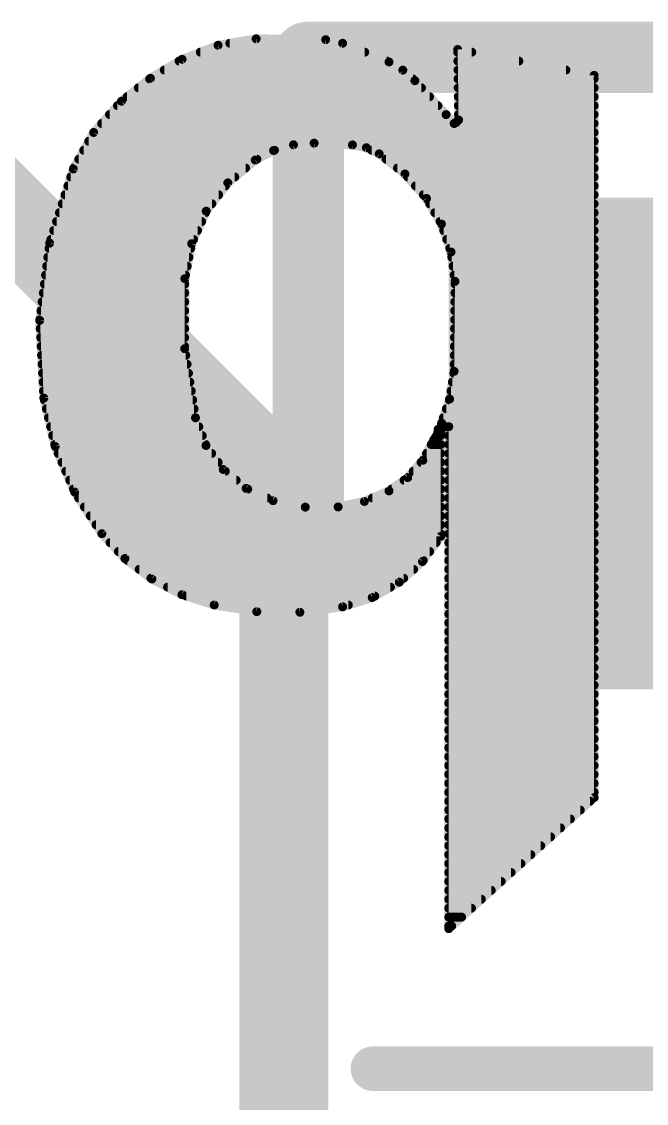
# Model space of a CAD drawing. Extents: x -8.9 to 15.4, y -3.8 to 15.4.
# Drawn here: x 10.683 to 12.463, y 7.14 to 10.222 of the extents above; entities that cross this region are included whole.
import ezdxf

# ---------------------------------------------------------------- set-up
doc = ezdxf.new("R2010")
doc.units = 0
for name, color, linetype in [('1', 12, 'CONTINUOUS'), ('21', 41, 'CONTINUOUS'), ('22', 40, 'CONTINUOUS')]:
    doc.layers.add(name, color=color, linetype=linetype)

# ---------------------------------------------------------------- blocks, each defined once
blk = doc.blocks.new('RECT')
blk.add_solid([(-0.5, -0.5), (0.5, -0.5), (-0.5, 0.5), (0.5, 0.5)])

msp = doc.modelspace()

# ---------------------------------------------------------------- linework, layer by layer
at = {"layer": '1', "const_width": 0.254}
for points in [[(11.43, 8.89), (10.3505, 9.9695)], [(11.43, 6.223), (11.43, 8.89)]]:
    msp.add_lwpolyline(points, dxfattribs=at)
at = {"layer": '1', "const_width": 0.127}
for points in [[(11.4935, 8.89, 1), (11.3665, 8.89)], [(11.3851, 8.8451, 1), (11.4749, 8.9349)]]:
    msp.add_lwpolyline(points, format="xyb", dxfattribs=at)
at = {"layer": '21'}
for points, const_width in [([(11.5, 8.62), (11.5, 10.12)], 0.2032), ([(11.5, 10.12), (13.9, 10.12)], 0.2032), ([(13.716, 7.239), (11.684, 7.239)], 0.127)]:
    msp.add_lwpolyline(points, dxfattribs=dict(at, const_width=const_width))
for points, const_width in [([(11.5508, 10.12, 1), (11.4492, 10.12)], 0.1016), ([(11.5, 10.1708, 1), (11.5, 10.0692)], 0.1016), ([(11.4492, 8.62, 1), (11.5508, 8.62)], 0.1016), ([(11.684, 7.2708, 1), (11.684, 7.2073)], 0.0635)]:
    msp.add_lwpolyline(points, format="xyb", dxfattribs=dict(at, const_width=const_width))
at = {"layer": '22', "const_width": 0.0254}
for points in [[(11.3513, 10.1727), (11.2428, 10.1543)], [(11.2763, 10.16), (11.5976, 10.16)], [(11.5494, 10.1702), (11.3513, 10.1727)], [(11.5976, 10.16), (11.5494, 10.1702)], [(11.7297, 10.1067), (11.5976, 10.16)], [(11.2428, 10.1543), (11.1404, 10.1143)], [(11.1923, 10.1346), (11.6606, 10.1346)], [(11.9253, 10.1422), (11.9278, 9.9416)], [(12.3139, 10.0686), (11.9253, 10.1422)], [(11.9254, 10.1346), (11.9654, 10.1346)], [(11.1404, 10.1143), (11.0502, 10.0602)], [(11.1319, 10.1092), (11.7235, 10.1092)], [(11.769, 10.0834), (11.7297, 10.1067)], [(11.9257, 10.1092), (12.0995, 10.1092)], [(11.0895, 10.0838), (11.7685, 10.0838)], [(11.8034, 10.0533), (11.769, 10.0834)], [(11.926, 10.0838), (12.2336, 10.0838)], [(12.3139, 8.0112), (12.3139, 10.0686)], [(11.0502, 10.0602), (10.9677, 9.9949)], [(11.0158, 10.033), (11.8221, 10.033)], [(11.0479, 10.0584), (11.7976, 10.0584)], [(11.8923, 9.9568), (11.8034, 10.0533)], [(11.9263, 10.0584), (12.3139, 10.0584)], [(11.9267, 10.033), (12.3139, 10.033)], [(10.9837, 10.0076), (11.8455, 10.0076)], [(11.927, 10.0076), (12.3139, 10.0076)], [(10.9677, 9.9949), (10.8886, 9.9059)], [(10.9564, 9.9822), (11.8689, 9.9822)], [(11.9273, 9.9822), (12.3139, 9.9822)], [(10.9338, 9.9568), (11.8923, 9.9568)], [(11.9151, 9.9314), (11.8923, 9.9568)], [(11.9278, 9.9416), (11.9202, 9.9339)], [(11.9276, 9.9568), (12.3139, 9.9568)], [(10.9112, 9.9314), (11.9151, 9.9314)], [(11.9202, 9.9339), (11.9151, 9.9314)], [(11.9151, 9.9314), (12.3139, 9.9314)], [(10.8886, 9.9059), (10.8306, 9.8019)], [(10.8745, 9.8806), (12.3139, 9.8806)], [(10.8887, 9.906), (12.3139, 9.906)], [(10.8603, 9.8552), (11.4035, 9.8552)], [(11.3487, 9.8273), (11.401, 9.8545)], [(11.401, 9.8545), (11.4577, 9.8708)], [(11.4577, 9.8708), (11.5164, 9.8755)], [(11.5164, 9.8755), (11.6256, 9.8704)], [(11.6256, 9.8704), (11.6653, 9.8625)], [(11.6653, 9.8625), (11.7018, 9.845)], [(11.6805, 9.8552), (12.3139, 9.8552)], [(10.8462, 9.8298), (11.3535, 9.8298)], [(11.2706, 9.7624), (11.3487, 9.8273)], [(11.7018, 9.845), (11.775, 9.7878)], [(11.7213, 9.8298), (12.3139, 9.8298)], [(10.8306, 9.8019), (10.7632, 9.5906)], [(10.832, 9.8044), (11.3211, 9.8044)], [(11.7538, 9.8044), (12.3139, 9.8044)], [(11.775, 9.7878), (11.8364, 9.718)], [(10.8233, 9.779), (11.2905, 9.779)], [(11.2092, 9.6816), (11.2706, 9.7624)], [(11.7828, 9.779), (12.3139, 9.779)], [(10.8071, 9.7282), (11.2446, 9.7282)], [(10.8152, 9.7536), (11.2639, 9.7536)], [(11.8051, 9.7536), (12.3139, 9.7536)], [(11.8274, 9.7282), (12.3139, 9.7282)], [(10.799, 9.7028), (11.2253, 9.7028)], [(11.8364, 9.718), (11.879, 9.6452)], [(11.8453, 9.7028), (12.3139, 9.7028)], [(10.7909, 9.6774), (11.2073, 9.6774)], [(11.1676, 9.589), (11.2092, 9.6816)], [(11.8601, 9.6774), (12.3139, 9.6774)], [(10.7828, 9.652), (11.1959, 9.652)], [(11.875, 9.652), (12.3139, 9.652)], [(11.879, 9.6452), (11.9064, 9.5654)], [(10.7666, 9.6012), (11.1731, 9.6012)], [(10.7747, 9.6266), (11.1845, 9.6266)], [(11.8854, 9.6266), (12.3139, 9.6266)], [(11.8941, 9.6012), (12.3139, 9.6012)], [(10.7632, 9.5906), (10.7349, 9.3706)], [(10.7613, 9.5758), (11.1651, 9.5758)], [(11.1481, 9.4894), (11.1676, 9.589)], [(11.9028, 9.5758), (12.3139, 9.5758)], [(10.758, 9.5504), (11.1601, 9.5504)], [(11.9064, 9.5654), (11.9177, 9.4818)], [(11.9085, 9.5504), (12.3139, 9.5504)], [(10.7548, 9.525), (11.1551, 9.525)], [(11.9119, 9.525), (12.3139, 9.525)], [(10.7515, 9.4996), (11.1501, 9.4996)], [(11.1478, 9.2901), (11.1481, 9.4894)], [(11.9177, 9.4818), (11.9151, 9.2253)], [(11.9153, 9.4996), (12.3139, 9.4996)], [(10.745, 9.4488), (11.148, 9.4488)], [(10.7482, 9.4742), (11.1481, 9.4742)], [(11.9174, 9.4488), (12.3139, 9.4488)], [(11.9176, 9.4742), (12.3139, 9.4742)], [(10.7417, 9.4234), (11.148, 9.4234)], [(11.9171, 9.4234), (12.3139, 9.4234)], [(10.7384, 9.398), (11.1479, 9.398)], [(11.9169, 9.398), (12.3139, 9.398)], [(10.7349, 9.3706), (10.7467, 9.1491)], [(10.7352, 9.3726), (11.1479, 9.3726)], [(11.9166, 9.3726), (12.3139, 9.3726)], [(10.7362, 9.3472), (11.1479, 9.3472)], [(11.9163, 9.3472), (12.3139, 9.3472)], [(10.7375, 9.3218), (11.1478, 9.3218)], [(10.7389, 9.2964), (11.1478, 9.2964)], [(11.9158, 9.2964), (12.3139, 9.2964)], [(11.9161, 9.3218), (12.3139, 9.3218)], [(10.7402, 9.271), (11.1508, 9.271)], [(11.1785, 9.0932), (11.1478, 9.2901)], [(11.9156, 9.271), (12.3139, 9.271)], [(10.7416, 9.2456), (11.1547, 9.2456)], [(11.9153, 9.2456), (12.3139, 9.2456)], [(10.7429, 9.2202), (11.1587, 9.2202)], [(11.9151, 9.2253), (11.9024, 9.1465)], [(11.9143, 9.2202), (12.3139, 9.2202)], [(10.7443, 9.1948), (11.1626, 9.1948)], [(11.9102, 9.1948), (12.3139, 9.1948)], [(10.7456, 9.1694), (11.1666, 9.1694)], [(10.7467, 9.1491), (10.779, 9.0114)], [(10.7479, 9.144), (11.1706, 9.144)], [(11.9024, 9.1465), (11.8796, 9.078)], [(11.9016, 9.144), (12.3139, 9.144)], [(11.9061, 9.1694), (12.3139, 9.1694)], [(10.7539, 9.1186), (11.1745, 9.1186)], [(11.8931, 9.1186), (12.3139, 9.1186)], [(10.7598, 9.0932), (11.1785, 9.0932)], [(11.2085, 9.0143), (11.1785, 9.0932)], [(11.8796, 9.078), (11.8791, 9.0743)], [(11.8847, 9.0932), (12.3139, 9.0932)], [(10.7658, 9.0678), (11.1881, 9.0678)], [(11.8694, 9.0551), (11.8674, 9.0454)], [(11.877, 9.0526), (11.8694, 9.0602)], [(11.8694, 9.0602), (11.8694, 9.0551)], [(11.877, 8.7554), (11.877, 9.0526)], [(11.8791, 9.0743), (11.8805, 9.0708)], [(11.8805, 9.0708), (11.8835, 9.0684)], [(11.8835, 9.0684), (11.8872, 9.0678)], [(11.8872, 9.0678), (11.8999, 9.0678)], [(11.8872, 9.0678), (12.3139, 9.0678)], [(11.8999, 9.0678), (11.8999, 7.6378)], [(10.7717, 9.0424), (11.1978, 9.0424)], [(10.7777, 9.017), (11.2074, 9.017)], [(11.8567, 9.0297), (11.826, 8.972)], [(11.85, 9.017), (11.877, 9.017)], [(11.8618, 9.0373), (11.8567, 9.0297)], [(11.8674, 9.0454), (11.8618, 9.0373)], [(11.8653, 9.0424), (11.877, 9.0424)], [(11.8999, 9.0424), (12.3139, 9.0424)], [(11.8999, 9.017), (12.3139, 9.017)], [(10.779, 9.0114), (10.8346, 8.8814)], [(10.7875, 8.9916), (11.2248, 8.9916)], [(11.2576, 8.9458), (11.2085, 9.0143)], [(11.8365, 8.9916), (11.877, 8.9916)], [(11.8999, 8.9916), (12.3139, 8.9916)], [(10.7984, 8.9662), (11.243, 8.9662)], [(11.826, 8.972), (11.7829, 8.9228)], [(11.821, 8.9662), (11.877, 8.9662)], [(11.8999, 8.9662), (12.3139, 8.9662)], [(10.8092, 8.9408), (11.2637, 8.9408)], [(11.3228, 8.8921), (11.2576, 8.9458)], [(11.7987, 8.9408), (11.877, 8.9408)], [(11.8999, 8.9408), (12.3139, 8.9408)], [(10.8201, 8.9154), (11.2945, 8.9154)], [(11.7829, 8.9228), (11.7297, 8.8849)], [(11.7725, 8.9154), (11.877, 8.9154)], [(11.8999, 8.9154), (12.3139, 8.9154)], [(10.8309, 8.89), (11.3274, 8.89)], [(10.8346, 8.8814), (10.9118, 8.763)], [(10.8456, 8.8646), (11.3829, 8.8646)], [(11.3995, 8.857), (11.3228, 8.8921)], [(11.7297, 8.8849), (11.6596, 8.8549)], [(11.6823, 8.8646), (11.877, 8.8646)], [(11.7369, 8.89), (11.877, 8.89)], [(11.8999, 8.89), (12.3139, 8.89)], [(11.8999, 8.8646), (12.3139, 8.8646)], [(10.8621, 8.8392), (11.4883, 8.8392)], [(11.4913, 8.8386), (11.3995, 8.857)], [(11.5849, 8.8392), (11.4913, 8.8386)], [(11.6596, 8.8549), (11.5849, 8.8392)], [(11.5849, 8.8392), (11.877, 8.8392)], [(11.8999, 8.8392), (12.3139, 8.8392)], [(10.8787, 8.8138), (11.877, 8.8138)], [(11.8999, 8.8138), (12.3139, 8.8138)], [(10.8952, 8.7884), (11.877, 8.7884)], [(11.8999, 8.7884), (12.3139, 8.7884)], [(10.9118, 8.763), (10.9776, 8.6923)], [(10.9118, 8.763), (11.877, 8.763)], [(11.825, 8.6838), (11.877, 8.7554)], [(11.8999, 8.763), (12.3139, 8.763)], [(10.9354, 8.7376), (11.8641, 8.7376)], [(10.9591, 8.7122), (11.8456, 8.7122)], [(11.8999, 8.7376), (12.3139, 8.7376)], [(11.8999, 8.7122), (12.3139, 8.7122)], [(10.9776, 8.6923), (11.0544, 8.6339)], [(10.9849, 8.6868), (11.8272, 8.6868)], [(11.759, 8.6248), (11.825, 8.6838)], [(11.8999, 8.6868), (12.3139, 8.6868)], [(11.0182, 8.6614), (11.7999, 8.6614)], [(11.8999, 8.6614), (12.3139, 8.6614)], [(11.0516, 8.636), (11.7715, 8.636)], [(11.0544, 8.6339), (11.14, 8.5893)], [(11.6821, 8.5811), (11.759, 8.6248)], [(11.8999, 8.636), (12.3139, 8.636)], [(11.099, 8.6106), (11.7339, 8.6106)], [(11.14, 8.5893), (11.2319, 8.5598)], [(11.1526, 8.5852), (11.6892, 8.5852)], [(11.8999, 8.6106), (12.3139, 8.6106)], [(11.8999, 8.5852), (12.3139, 8.5852)], [(11.2319, 8.5598), (11.3532, 8.5409)], [(11.2319, 8.5598), (11.6139, 8.5598)], [(11.4759, 8.5392), (11.5976, 8.5547)], [(11.5976, 8.5547), (11.6821, 8.5811)], [(11.8999, 8.5598), (12.3139, 8.5598)], [(11.3532, 8.5409), (11.4759, 8.5392)], [(11.8999, 8.5344), (12.3139, 8.5344)], [(11.8999, 8.509), (12.3139, 8.509)], [(11.8999, 8.4836), (12.3139, 8.4836)], [(11.8999, 8.4582), (12.3139, 8.4582)], [(11.8999, 8.4328), (12.3139, 8.4328)], [(11.8999, 8.4074), (12.3139, 8.4074)], [(11.8999, 8.382), (12.3139, 8.382)], [(11.8999, 8.3566), (12.3139, 8.3566)], [(11.8999, 8.3312), (12.3139, 8.3312)], [(11.8999, 8.3058), (12.3139, 8.3058)], [(11.8999, 8.2804), (12.3139, 8.2804)], [(11.8999, 8.255), (12.3139, 8.255)], [(11.8999, 8.2296), (12.3139, 8.2296)], [(11.8999, 8.2042), (12.3139, 8.2042)], [(11.8999, 8.1788), (12.3139, 8.1788)], [(11.8999, 8.1534), (12.3139, 8.1534)], [(11.8999, 8.128), (12.3139, 8.128)], [(11.8999, 8.1026), (12.3139, 8.1026)], [(11.8999, 8.0772), (12.3139, 8.0772)], [(11.8999, 8.0518), (12.3139, 8.0518)], [(11.8999, 8.0264), (12.3139, 8.0264)], [(11.8999, 7.6378), (12.3139, 8.0112)], [(11.8999, 8.001), (12.3026, 8.001)], [(11.8999, 7.9756), (12.2744, 7.9756)], [(11.8999, 7.9502), (12.2463, 7.9502)], [(11.8999, 7.9248), (12.2181, 7.9248)], [(11.8999, 7.8994), (12.1899, 7.8994)], [(11.8999, 7.874), (12.1618, 7.874)], [(11.8999, 7.8486), (12.1336, 7.8486)], [(11.8999, 7.8232), (12.1055, 7.8232)], [(11.8999, 7.7978), (12.0773, 7.7978)], [(11.8999, 7.7724), (12.0491, 7.7724)], [(11.8999, 7.747), (12.021, 7.747)], [(11.8999, 7.7216), (11.9928, 7.7216)], [(11.8999, 7.6962), (11.9646, 7.6962)], [(11.8999, 7.6708), (11.9365, 7.6708)], [(11.8999, 7.6454), (11.9083, 7.6454)]]:
    msp.add_lwpolyline(points, dxfattribs=at)
at = {"layer": '22', "const_width": 0.0127}
for points in [[(11.2763, 10.1663, 1), (11.2763, 10.1537)], [(11.3514, 10.179, 1), (11.3512, 10.1664)], [(11.3524, 10.1664, 1), (11.3502, 10.179)], [(11.5507, 10.1764, 1), (11.5481, 10.164)], [(11.5493, 10.1639, 1), (11.5495, 10.1765)], [(11.6, 10.1659, 1), (11.5952, 10.1541)], [(11.5963, 10.1538, 1), (11.5989, 10.1662)], [(11.5976, 10.1537, 1), (11.5976, 10.1663)], [(11.1923, 10.141, 1), (11.1923, 10.1283)], [(11.2418, 10.1606, 1), (11.2439, 10.1481)], [(11.2452, 10.1484, 1), (11.2405, 10.1603)], [(11.6606, 10.1283, 1), (11.6606, 10.141)], [(11.9316, 10.1423, 1), (11.919, 10.1421)], [(11.9265, 10.1484, 1), (11.9241, 10.136)], [(11.9254, 10.141, 1), (11.9254, 10.1283)], [(11.9654, 10.1283, 1), (11.9654, 10.141)], [(11.1319, 10.1156, 1), (11.1319, 10.1029)], [(11.1381, 10.1202, 1), (11.1427, 10.1084)], [(11.1437, 10.1089, 1), (11.1371, 10.1197)], [(11.7329, 10.1122, 1), (11.7265, 10.1012)], [(11.7235, 10.1029, 1), (11.7235, 10.1156)], [(11.7273, 10.1008, 1), (11.7321, 10.1126)], [(11.9257, 10.1156, 1), (11.9257, 10.1029)], [(12.0995, 10.1029, 1), (12.0995, 10.1156)], [(11.0895, 10.0901, 1), (11.0895, 10.0775)], [(11.7732, 10.0882, 1), (11.7649, 10.0787)], [(11.7658, 10.078, 1), (11.7723, 10.0889)], [(11.7685, 10.0775, 1), (11.7685, 10.0901)], [(11.926, 10.0901, 1), (11.926, 10.0775)], [(12.2336, 10.0775, 1), (12.2336, 10.0901)], [(12.3202, 10.0686, 1), (12.3076, 10.0686)], [(12.3127, 10.0624, 1), (12.3151, 10.0748)], [(11.0158, 10.0394, 1), (11.0158, 10.0267)], [(11.0479, 10.0648, 1), (11.0479, 10.0521)], [(11.0469, 10.0657, 1), (11.0534, 10.0548)], [(11.0541, 10.0552, 1), (11.0462, 10.0652)], [(11.8081, 10.0576, 1), (11.7987, 10.049)], [(11.7976, 10.0521, 1), (11.7976, 10.0648)], [(11.7992, 10.0485, 1), (11.8076, 10.0581)], [(11.8221, 10.0267, 1), (11.8221, 10.0394)], [(11.9263, 10.0648, 1), (11.9263, 10.0521)], [(11.9267, 10.0394, 1), (11.9267, 10.0267)], [(12.3139, 10.0521, 1), (12.3139, 10.0648)], [(12.3139, 10.0267, 1), (12.3139, 10.0394)], [(10.9837, 10.0139, 1), (10.9837, 10.0013)], [(11.8455, 10.0013, 1), (11.8455, 10.0139)], [(11.927, 10.0139, 1), (11.927, 10.0013)], [(12.3139, 10.0013, 1), (12.3139, 10.0139)], [(10.9564, 9.9886, 1), (10.9564, 9.9759)], [(10.9638, 9.9999, 1), (10.9716, 9.9899)], [(10.9724, 9.9907, 1), (10.963, 9.9991)], [(11.8689, 9.9759, 1), (11.8689, 9.9886)], [(11.9273, 9.9886, 1), (11.9273, 9.9759)], [(12.3139, 9.9759, 1), (12.3139, 9.9886)], [(10.9338, 9.9632, 1), (10.9338, 9.9505)], [(11.897, 9.961, 1), (11.8876, 9.9526)], [(11.8876, 9.9525, 1), (11.897, 9.9611)], [(11.8923, 9.9505, 1), (11.8923, 9.9632)], [(11.9276, 9.9632, 1), (11.9276, 9.9505)], [(11.9323, 9.9371, 1), (11.9233, 9.9461)], [(12.3139, 9.9505, 1), (12.3139, 9.9632)], [(10.9112, 9.9377, 1), (10.9112, 9.9251)], [(11.9123, 9.9371, 1), (11.9179, 9.9257)], [(11.9151, 9.9377, 1), (11.9151, 9.9251)], [(11.9104, 9.9272, 1), (11.9198, 9.9356)], [(11.9157, 9.9384, 1), (11.9247, 9.9294)], [(11.9151, 9.9251, 1), (11.9151, 9.9377)], [(11.923, 9.9282, 1), (11.9174, 9.9396)], [(11.9215, 9.9415, 1), (11.9341, 9.9417)], [(12.3139, 9.9251, 1), (12.3139, 9.9377)], [(10.8745, 9.887, 1), (10.8745, 9.8743)], [(10.8838, 9.9101, 1), (10.8933, 9.9017)], [(10.8887, 9.9123, 1), (10.8887, 9.8997)], [(10.8941, 9.9028, 1), (10.883, 9.909)], [(12.3139, 9.8997, 1), (12.3139, 9.9123)], [(12.3139, 9.8743, 1), (12.3139, 9.887)], [(10.8603, 9.8615, 1), (10.8603, 9.8489)], [(11.3992, 9.8606, 1), (11.4028, 9.8484)], [(11.4039, 9.8488, 1), (11.3981, 9.8601)], [(11.4035, 9.8489, 1), (11.4035, 9.8615)], [(11.4571, 9.8771, 1), (11.4582, 9.8644)], [(11.4594, 9.8647, 1), (11.4559, 9.8769)], [(11.5167, 9.8818, 1), (11.5161, 9.8692)], [(11.5169, 9.8692, 1), (11.5159, 9.8818)], [(11.6268, 9.8766, 1), (11.6244, 9.8642)], [(11.6253, 9.8641, 1), (11.6259, 9.8767)], [(11.668, 9.8682, 1), (11.6625, 9.8567)], [(11.664, 9.8562, 1), (11.6665, 9.8687)], [(11.6805, 9.8615, 1), (11.6805, 9.8489)], [(12.3139, 9.8489, 1), (12.3139, 9.8615)], [(10.8462, 9.8361, 1), (10.8462, 9.8235)], [(11.3458, 9.8329, 1), (11.3516, 9.8217)], [(11.3528, 9.8224, 1), (11.3446, 9.8322)], [(11.3535, 9.8235, 1), (11.3535, 9.8361)], [(11.7057, 9.85, 1), (11.6979, 9.84)], [(11.6991, 9.8393, 1), (11.7045, 9.8507)], [(11.7213, 9.8361, 1), (11.7213, 9.8235)], [(12.3139, 9.8235, 1), (12.3139, 9.8361)], [(10.8251, 9.805, 1), (10.8361, 9.7988)], [(10.8366, 9.8, 1), (10.8246, 9.8038)], [(10.832, 9.8108, 1), (10.832, 9.7981)], [(11.3211, 9.7981, 1), (11.3211, 9.8108)], [(11.7538, 9.8108, 1), (11.7538, 9.7981)], [(11.7798, 9.792, 1), (11.7703, 9.7836)], [(11.7711, 9.7828, 1), (11.779, 9.7928)], [(12.3139, 9.7981, 1), (12.3139, 9.8108)], [(10.8233, 9.7853, 1), (10.8233, 9.7727)], [(11.2666, 9.7673, 1), (11.2747, 9.7576)], [(11.2757, 9.7586, 1), (11.2656, 9.7663)], [(11.2905, 9.7727, 1), (11.2905, 9.7853)], [(11.7828, 9.7853, 1), (11.7828, 9.7727)], [(12.3139, 9.7727, 1), (12.3139, 9.7853)], [(10.8071, 9.7346, 1), (10.8071, 9.7219)], [(10.8152, 9.7599, 1), (10.8152, 9.7473)], [(11.2446, 9.7219, 1), (11.2446, 9.7346)], [(11.2639, 9.7473, 1), (11.2639, 9.7599)], [(11.8051, 9.7599, 1), (11.8051, 9.7473)], [(11.8274, 9.7346, 1), (11.8274, 9.7219)], [(12.3139, 9.7473, 1), (12.3139, 9.7599)], [(12.3139, 9.7219, 1), (12.3139, 9.7346)], [(10.799, 9.7091, 1), (10.799, 9.6965)], [(11.2253, 9.6965, 1), (11.2253, 9.7091)], [(11.8419, 9.7212, 1), (11.8309, 9.7148)], [(11.8316, 9.7138, 1), (11.8412, 9.7222)], [(11.8453, 9.7091, 1), (11.8453, 9.6965)], [(12.3139, 9.6965, 1), (12.3139, 9.7091)], [(10.7909, 9.6837, 1), (10.7909, 9.6711)], [(11.2041, 9.6855, 1), (11.2143, 9.6778)], [(11.215, 9.679, 1), (11.2034, 9.6842)], [(11.2073, 9.6711, 1), (11.2073, 9.6837)], [(11.8601, 9.6837, 1), (11.8601, 9.6711)], [(12.3139, 9.6711, 1), (12.3139, 9.6837)], [(10.7828, 9.6584, 1), (10.7828, 9.6457)], [(11.1959, 9.6457, 1), (11.1959, 9.6584)], [(11.875, 9.6584, 1), (11.875, 9.6457)], [(11.885, 9.6472, 1), (11.873, 9.6431)], [(11.8735, 9.642, 1), (11.8845, 9.6484)], [(12.3139, 9.6457, 1), (12.3139, 9.6584)], [(10.7666, 9.6075, 1), (10.7666, 9.5949)], [(10.7747, 9.6329, 1), (10.7747, 9.6203)], [(11.1731, 9.5949, 1), (11.1731, 9.6075)], [(11.1845, 9.6203, 1), (11.1845, 9.6329)], [(11.8854, 9.6329, 1), (11.8854, 9.6203)], [(11.8941, 9.6075, 1), (11.8941, 9.5949)], [(12.3139, 9.6203, 1), (12.3139, 9.6329)], [(12.3139, 9.5949, 1), (12.3139, 9.6075)], [(10.7613, 9.5822, 1), (10.7613, 9.5695)], [(10.7571, 9.5925, 1), (10.7692, 9.5887)], [(10.7695, 9.5898, 1), (10.7569, 9.5914)], [(11.1619, 9.5916, 1), (11.1734, 9.5864)], [(11.1739, 9.5878, 1), (11.1614, 9.5902)], [(11.1651, 9.5695, 1), (11.1651, 9.5822)], [(11.9028, 9.5822, 1), (11.9028, 9.5695)], [(12.3139, 9.5695, 1), (12.3139, 9.5822)], [(10.758, 9.5567, 1), (10.758, 9.5441)], [(11.1601, 9.5441, 1), (11.1601, 9.5567)], [(11.9127, 9.5663, 1), (11.9001, 9.5646)], [(11.9004, 9.5633, 1), (11.9124, 9.5675)], [(11.9085, 9.5567, 1), (11.9085, 9.5441)], [(12.3139, 9.5441, 1), (12.3139, 9.5567)], [(10.7548, 9.5313, 1), (10.7548, 9.5187)], [(11.1551, 9.5187, 1), (11.1551, 9.5313)], [(11.9119, 9.5313, 1), (11.9119, 9.5187)], [(12.3139, 9.5187, 1), (12.3139, 9.5313)], [(10.7515, 9.506, 1), (10.7515, 9.4933)], [(11.1419, 9.4906, 1), (11.1543, 9.4882)], [(11.1544, 9.4894, 1), (11.1418, 9.4894)], [(11.1501, 9.4933, 1), (11.1501, 9.506)], [(11.9153, 9.506, 1), (11.9153, 9.4933)], [(11.924, 9.4817, 1), (11.9114, 9.4819)], [(12.3139, 9.4933, 1), (12.3139, 9.506)], [(10.745, 9.4551, 1), (10.745, 9.4425)], [(10.7482, 9.4805, 1), (10.7482, 9.4679)], [(11.148, 9.4425, 1), (11.148, 9.4551)], [(11.1481, 9.4679, 1), (11.1481, 9.4805)], [(11.9174, 9.4551, 1), (11.9174, 9.4425)], [(11.9176, 9.4805, 1), (11.9176, 9.4679)], [(11.9114, 9.481, 1), (11.924, 9.4826)], [(12.3139, 9.4679, 1), (12.3139, 9.4805)], [(12.3139, 9.4425, 1), (12.3139, 9.4551)], [(10.7417, 9.4298, 1), (10.7417, 9.4171)], [(11.148, 9.4171, 1), (11.148, 9.4298)], [(11.9171, 9.4298, 1), (11.9171, 9.4171)], [(12.3139, 9.4171, 1), (12.3139, 9.4298)], [(10.7384, 9.4043, 1), (10.7384, 9.3917)], [(11.1479, 9.3917, 1), (11.1479, 9.4043)], [(11.9169, 9.4043, 1), (11.9169, 9.3917)], [(12.3139, 9.3917, 1), (12.3139, 9.4043)], [(10.7413, 9.3709, 1), (10.7286, 9.3703)], [(10.7286, 9.3714, 1), (10.7412, 9.3698)], [(10.7352, 9.3789, 1), (10.7352, 9.3663)], [(11.1479, 9.3663, 1), (11.1479, 9.3789)], [(11.9166, 9.3789, 1), (11.9166, 9.3663)], [(12.3139, 9.3663, 1), (12.3139, 9.3789)], [(10.7362, 9.3536, 1), (10.7362, 9.3409)], [(11.1479, 9.3409, 1), (11.1479, 9.3536)], [(11.9163, 9.3536, 1), (11.9163, 9.3409)], [(12.3139, 9.3409, 1), (12.3139, 9.3536)], [(10.7375, 9.3281, 1), (10.7375, 9.3155)], [(10.7389, 9.3027, 1), (10.7389, 9.2901)], [(11.1478, 9.3155, 1), (11.1478, 9.3281)], [(11.1478, 9.2901, 1), (11.1478, 9.3027)], [(11.9158, 9.3027, 1), (11.9158, 9.2901)], [(11.9161, 9.3281, 1), (11.9161, 9.3155)], [(12.3139, 9.3155, 1), (12.3139, 9.3281)], [(12.3139, 9.2901, 1), (12.3139, 9.3027)], [(10.7402, 9.2774, 1), (10.7402, 9.2647)], [(11.154, 9.2911, 1), (11.1415, 9.2891)], [(11.1414, 9.2901, 1), (11.1541, 9.2901)], [(11.1508, 9.2647, 1), (11.1508, 9.2774)], [(11.9156, 9.2774, 1), (11.9156, 9.2647)], [(12.3139, 9.2647, 1), (12.3139, 9.2774)], [(10.7416, 9.2519, 1), (10.7416, 9.2393)], [(11.1547, 9.2393, 1), (11.1547, 9.2519)], [(11.9153, 9.2519, 1), (11.9153, 9.2393)], [(12.3139, 9.2393, 1), (12.3139, 9.2519)], [(10.7429, 9.2265, 1), (10.7429, 9.2139)], [(11.1587, 9.2139, 1), (11.1587, 9.2265)], [(11.9143, 9.2265, 1), (11.9143, 9.2139)], [(11.9214, 9.2243, 1), (11.9088, 9.2263)], [(11.9088, 9.2254, 1), (11.9214, 9.2252)], [(12.3139, 9.2139, 1), (12.3139, 9.2265)], [(10.7443, 9.2012, 1), (10.7443, 9.1885)], [(11.1626, 9.1885, 1), (11.1626, 9.2012)], [(11.9102, 9.2012, 1), (11.9102, 9.1885)], [(12.3139, 9.1885, 1), (12.3139, 9.2012)], [(10.7456, 9.1758, 1), (10.7456, 9.1631)], [(10.7529, 9.1506, 1), (10.7405, 9.1476)], [(10.7404, 9.1488, 1), (10.753, 9.1494)], [(10.7479, 9.1503, 1), (10.7479, 9.1377)], [(11.1666, 9.1631, 1), (11.1666, 9.1758)], [(11.1706, 9.1377, 1), (11.1706, 9.1503)], [(11.9016, 9.1503, 1), (11.9016, 9.1377)], [(11.8961, 9.1475, 1), (11.9087, 9.1455)], [(11.9084, 9.1445, 1), (11.8964, 9.1485)], [(11.9061, 9.1758, 1), (11.9061, 9.1631)], [(12.3139, 9.1631, 1), (12.3139, 9.1758)], [(12.3139, 9.1377, 1), (12.3139, 9.1503)], [(10.7539, 9.125, 1), (10.7539, 9.1123)], [(11.1745, 9.1123, 1), (11.1745, 9.125)], [(11.8931, 9.125, 1), (11.8931, 9.1123)], [(12.3139, 9.1123, 1), (12.3139, 9.125)], [(10.7598, 9.0996, 1), (10.7598, 9.0869)], [(11.1844, 9.0955, 1), (11.1726, 9.0909)], [(11.1722, 9.0922, 1), (11.1848, 9.0942)], [(11.1785, 9.0869, 1), (11.1785, 9.0996)], [(11.8859, 9.0772, 1), (11.8733, 9.0788)], [(11.8847, 9.0996, 1), (11.8847, 9.0869)], [(12.3139, 9.0869, 1), (12.3139, 9.0996)], [(10.7658, 9.0741, 1), (10.7658, 9.0615)], [(11.1881, 9.0615, 1), (11.1881, 9.0741)], [(11.8739, 9.0647, 1), (11.8649, 9.0557)], [(11.8758, 9.0602, 1), (11.8631, 9.0602)], [(11.8631, 9.0551, 1), (11.8758, 9.0551)], [(11.8756, 9.0538, 1), (11.8632, 9.0564)], [(11.8834, 9.0526, 1), (11.8707, 9.0526)], [(11.8725, 9.0481, 1), (11.8815, 9.0571)], [(11.885, 9.0766, 1), (11.8732, 9.0719)], [(11.8728, 9.0751, 1), (11.8854, 9.0734)], [(11.8736, 9.08, 1), (11.8856, 9.076)], [(11.8845, 9.0757, 1), (11.8766, 9.0658)], [(11.8746, 9.0684, 1), (11.8864, 9.0731)], [(11.8845, 9.0747, 1), (11.8825, 9.0621)], [(11.8795, 9.0634, 1), (11.8874, 9.0734)], [(11.8872, 9.0741, 1), (11.8872, 9.0615)], [(11.8872, 9.0741, 1), (11.8872, 9.0615)], [(11.8862, 9.0615, 1), (11.8882, 9.0741)], [(11.9063, 9.0678, 1), (11.8936, 9.0678)], [(11.8999, 9.0615, 1), (11.8999, 9.0741)], [(12.3139, 9.0615, 1), (12.3139, 9.0741)], [(10.7717, 9.0488, 1), (10.7717, 9.0361)], [(10.7777, 9.0234, 1), (10.7777, 9.0107)], [(11.1978, 9.0361, 1), (11.1978, 9.0488)], [(11.2074, 9.0107, 1), (11.2074, 9.0234)], [(11.85, 9.0234, 1), (11.85, 9.0107)], [(11.8514, 9.0332, 1), (11.862, 9.0262)], [(11.8623, 9.0267, 1), (11.8511, 9.0327)], [(11.8566, 9.0409, 1), (11.867, 9.0337)], [(11.8671, 9.0338, 1), (11.8565, 9.0408)], [(11.8653, 9.0488, 1), (11.8653, 9.0361)], [(11.8612, 9.0467, 1), (11.8736, 9.0442)], [(11.8726, 9.0418, 1), (11.8622, 9.049)], [(11.877, 9.0361, 1), (11.877, 9.0488)], [(11.877, 9.0107, 1), (11.877, 9.0234)], [(11.8999, 9.0488, 1), (11.8999, 9.0361)], [(11.8999, 9.0234, 1), (11.8999, 9.0107)], [(12.3139, 9.0361, 1), (12.3139, 9.0488)], [(12.3139, 9.0107, 1), (12.3139, 9.0234)], [(10.7848, 9.0139, 1), (10.7732, 9.009)], [(10.7728, 9.01, 1), (10.7852, 9.0129)], [(10.7875, 8.9979, 1), (10.7875, 8.9853)], [(11.2136, 9.018, 1), (11.2033, 9.0106)], [(11.2025, 9.0121, 1), (11.2144, 9.0166)], [(11.2248, 8.9853, 1), (11.2248, 8.9979)], [(11.8365, 8.9979, 1), (11.8365, 8.9853)], [(11.877, 8.9853, 1), (11.877, 8.9979)], [(11.8999, 8.9979, 1), (11.8999, 8.9853)], [(12.3139, 8.9853, 1), (12.3139, 8.9979)], [(10.7984, 8.9726, 1), (10.7984, 8.9599)], [(11.243, 8.9599, 1), (11.243, 8.9726)], [(11.821, 8.9726, 1), (11.821, 8.9599)], [(11.8204, 8.975, 1), (11.8316, 8.969)], [(11.8308, 8.9678, 1), (11.8213, 8.9762)], [(11.877, 8.9599, 1), (11.877, 8.9726)], [(11.8999, 8.9726, 1), (11.8999, 8.9599)], [(12.3139, 8.9599, 1), (12.3139, 8.9726)], [(10.8092, 8.9472, 1), (10.8092, 8.9345)], [(11.2617, 8.9507, 1), (11.2536, 8.9409)], [(11.2525, 8.9421, 1), (11.2628, 8.9495)], [(11.2637, 8.9345, 1), (11.2637, 8.9472)], [(11.7987, 8.9472, 1), (11.7987, 8.9345)], [(11.877, 8.9345, 1), (11.877, 8.9472)], [(11.8999, 8.9472, 1), (11.8999, 8.9345)], [(12.3139, 8.9345, 1), (12.3139, 8.9472)], [(10.8201, 8.9217, 1), (10.8201, 8.9091)], [(11.2945, 8.9091, 1), (11.2945, 8.9217)], [(11.7725, 8.9217, 1), (11.7725, 8.9091)], [(11.7782, 8.927, 1), (11.7877, 8.9187)], [(11.7866, 8.9177, 1), (11.7792, 8.928)], [(11.877, 8.9091, 1), (11.877, 8.9217)], [(11.8999, 8.9217, 1), (11.8999, 8.9091)], [(12.3139, 8.9091, 1), (12.3139, 8.9217)], [(10.8309, 8.8963, 1), (10.8309, 8.8837)], [(10.8399, 8.8849, 1), (10.8293, 8.878)], [(10.8288, 8.879, 1), (10.8404, 8.8839)], [(10.8456, 8.871, 1), (10.8456, 8.8583)], [(11.3254, 8.8979, 1), (11.3201, 8.8863)], [(11.3187, 8.8872, 1), (11.3268, 8.897)], [(11.3274, 8.8837, 1), (11.3274, 8.8963)], [(11.3829, 8.8583, 1), (11.3829, 8.871)], [(11.6823, 8.871, 1), (11.6823, 8.8583)], [(11.726, 8.8901, 1), (11.7334, 8.8797)], [(11.7322, 8.8791, 1), (11.7272, 8.8907)], [(11.7369, 8.8963, 1), (11.7369, 8.8837)], [(11.877, 8.8837, 1), (11.877, 8.8963)], [(11.877, 8.8583, 1), (11.877, 8.871)], [(11.8999, 8.8963, 1), (11.8999, 8.8837)], [(11.8999, 8.871, 1), (11.8999, 8.8583)], [(12.3139, 8.8837, 1), (12.3139, 8.8963)], [(12.3139, 8.8583, 1), (12.3139, 8.871)], [(10.8621, 8.8455, 1), (10.8621, 8.8329)], [(11.4007, 8.8632, 1), (11.3983, 8.8508)], [(11.3969, 8.8512, 1), (11.4021, 8.8628)], [(11.4912, 8.845, 1), (11.4913, 8.8323)], [(11.4883, 8.8329, 1), (11.4883, 8.8455)], [(11.49, 8.8324, 1), (11.4925, 8.8448)], [(11.5836, 8.8454, 1), (11.5862, 8.833)], [(11.5849, 8.8455, 1), (11.5849, 8.8329)], [(11.5849, 8.8329, 1), (11.5849, 8.8455)], [(11.6571, 8.8607, 1), (11.6621, 8.849)], [(11.6609, 8.8487, 1), (11.6583, 8.8611)], [(11.877, 8.8329, 1), (11.877, 8.8455)], [(11.8999, 8.8455, 1), (11.8999, 8.8329)], [(12.3139, 8.8329, 1), (12.3139, 8.8455)], [(10.8787, 8.8201, 1), (10.8787, 8.8075)], [(11.877, 8.8075, 1), (11.877, 8.8201)], [(11.8999, 8.8201, 1), (11.8999, 8.8075)], [(12.3139, 8.8075, 1), (12.3139, 8.8201)], [(10.8952, 8.7948, 1), (10.8952, 8.7821)], [(11.877, 8.7821, 1), (11.877, 8.7948)], [(11.8999, 8.7948, 1), (11.8999, 8.7821)], [(12.3139, 8.7821, 1), (12.3139, 8.7948)], [(10.9164, 8.7673, 1), (10.9072, 8.7587)], [(10.9118, 8.7693, 1), (10.9118, 8.7567)], [(10.9065, 8.7595, 1), (10.9171, 8.7665)], [(11.8707, 8.7554, 1), (11.8834, 8.7554)], [(11.8821, 8.7517, 1), (11.8719, 8.7591)], [(11.877, 8.7567, 1), (11.877, 8.7693)], [(11.8999, 8.7693, 1), (11.8999, 8.7567)], [(12.3139, 8.7567, 1), (12.3139, 8.7693)], [(10.9354, 8.7439, 1), (10.9354, 8.7313)], [(10.9591, 8.7186, 1), (10.9591, 8.7059)], [(11.8456, 8.7059, 1), (11.8456, 8.7186)], [(11.8641, 8.7313, 1), (11.8641, 8.7439)], [(11.8999, 8.7439, 1), (11.8999, 8.7313)], [(11.8999, 8.7186, 1), (11.8999, 8.7059)], [(12.3139, 8.7313, 1), (12.3139, 8.7439)], [(12.3139, 8.7059, 1), (12.3139, 8.7186)], [(10.9814, 8.6974, 1), (10.9737, 8.6873)], [(10.9729, 8.688, 1), (10.9822, 8.6967)], [(10.9849, 8.6931, 1), (10.9849, 8.6805)], [(11.8198, 8.6875, 1), (11.8301, 8.6801)], [(11.8292, 8.6791, 1), (11.8207, 8.6885)], [(11.8272, 8.6805, 1), (11.8272, 8.6931)], [(11.8999, 8.6931, 1), (11.8999, 8.6805)], [(12.3139, 8.6805, 1), (12.3139, 8.6931)], [(11.0182, 8.6677, 1), (11.0182, 8.6551)], [(11.7999, 8.6551, 1), (11.7999, 8.6677)], [(11.8999, 8.6677, 1), (11.8999, 8.6551)], [(12.3139, 8.6551, 1), (12.3139, 8.6677)], [(11.0516, 8.6424, 1), (11.0516, 8.6297)], [(11.0573, 8.6395, 1), (11.0514, 8.6282)], [(11.0505, 8.6288, 1), (11.0582, 8.6389)], [(11.7548, 8.6296, 1), (11.7632, 8.6201)], [(11.7621, 8.6193, 1), (11.7559, 8.6304)], [(11.7715, 8.6297, 1), (11.7715, 8.6424)], [(11.8999, 8.6424, 1), (11.8999, 8.6297)], [(12.3139, 8.6297, 1), (12.3139, 8.6424)], [(11.099, 8.6169, 1), (11.099, 8.6043)], [(11.1419, 8.5953, 1), (11.138, 8.5832)], [(11.137, 8.5836, 1), (11.1429, 8.5949)], [(11.1526, 8.5915, 1), (11.1526, 8.5789)], [(11.6892, 8.5789, 1), (11.6892, 8.5915)], [(11.7339, 8.6043, 1), (11.7339, 8.6169)], [(11.8999, 8.6169, 1), (11.8999, 8.6043)], [(11.8999, 8.5915, 1), (11.8999, 8.5789)], [(12.3139, 8.6043, 1), (12.3139, 8.6169)], [(12.3139, 8.5789, 1), (12.3139, 8.5915)], [(11.2319, 8.5662, 1), (11.2319, 8.5535)], [(11.2329, 8.5661, 1), (11.2309, 8.5535)], [(11.23, 8.5538, 1), (11.2338, 8.5658)], [(11.5957, 8.5608, 1), (11.5995, 8.5486)], [(11.5984, 8.5484, 1), (11.5968, 8.561)], [(11.6139, 8.5535, 1), (11.6139, 8.5662)], [(11.6789, 8.5867, 1), (11.6852, 8.5756)], [(11.6839, 8.5751, 1), (11.6802, 8.5872)], [(11.8999, 8.5662, 1), (11.8999, 8.5535)], [(12.3139, 8.5535, 1), (12.3139, 8.5662)], [(11.3532, 8.5472, 1), (11.3531, 8.5345)], [(11.3522, 8.5346, 1), (11.3541, 8.5472)], [(11.4751, 8.5455, 1), (11.4767, 8.5329)], [(11.4758, 8.5328, 1), (11.476, 8.5455)], [(11.8999, 8.5407, 1), (11.8999, 8.5281)], [(12.3139, 8.5281, 1), (12.3139, 8.5407)], [(11.8999, 8.5153, 1), (11.8999, 8.5027)], [(12.3139, 8.5027, 1), (12.3139, 8.5153)], [(11.8999, 8.49, 1), (11.8999, 8.4773)], [(12.3139, 8.4773, 1), (12.3139, 8.49)], [(11.8999, 8.4645, 1), (11.8999, 8.4519)], [(11.8999, 8.4391, 1), (11.8999, 8.4265)], [(12.3139, 8.4519, 1), (12.3139, 8.4645)], [(12.3139, 8.4265, 1), (12.3139, 8.4391)], [(11.8999, 8.4138, 1), (11.8999, 8.4011)], [(12.3139, 8.4011, 1), (12.3139, 8.4138)], [(11.8999, 8.3883, 1), (11.8999, 8.3757)], [(12.3139, 8.3757, 1), (12.3139, 8.3883)], [(11.8999, 8.3629, 1), (11.8999, 8.3503)], [(12.3139, 8.3503, 1), (12.3139, 8.3629)], [(11.8999, 8.3376, 1), (11.8999, 8.3249)], [(12.3139, 8.3249, 1), (12.3139, 8.3376)], [(11.8999, 8.3121, 1), (11.8999, 8.2995)], [(11.8999, 8.2867, 1), (11.8999, 8.2741)], [(12.3139, 8.2995, 1), (12.3139, 8.3121)], [(12.3139, 8.2741, 1), (12.3139, 8.2867)], [(11.8999, 8.2614, 1), (11.8999, 8.2487)], [(12.3139, 8.2487, 1), (12.3139, 8.2614)], [(11.8999, 8.2359, 1), (11.8999, 8.2233)], [(12.3139, 8.2233, 1), (12.3139, 8.2359)], [(11.8999, 8.2105, 1), (11.8999, 8.1979)], [(12.3139, 8.1979, 1), (12.3139, 8.2105)], [(11.8999, 8.1852, 1), (11.8999, 8.1725)], [(11.8999, 8.1597, 1), (11.8999, 8.1471)], [(12.3139, 8.1725, 1), (12.3139, 8.1852)], [(12.3139, 8.1471, 1), (12.3139, 8.1597)], [(11.8999, 8.1343, 1), (11.8999, 8.1217)], [(12.3139, 8.1217, 1), (12.3139, 8.1343)], [(11.8999, 8.109, 1), (11.8999, 8.0963)], [(12.3139, 8.0963, 1), (12.3139, 8.109)], [(11.8999, 8.0836, 1), (11.8999, 8.0709)], [(12.3139, 8.0709, 1), (12.3139, 8.0836)], [(11.8999, 8.0581, 1), (11.8999, 8.0455)], [(12.3139, 8.0455, 1), (12.3139, 8.0581)], [(11.8999, 8.0328, 1), (11.8999, 8.0201)], [(11.8999, 8.0074, 1), (11.8999, 7.9947)], [(12.3026, 7.9947, 1), (12.3026, 8.0074)], [(12.3076, 8.0112, 1), (12.3202, 8.0112)], [(12.3182, 8.0065, 1), (12.3096, 8.0159)], [(12.3139, 8.0201, 1), (12.3139, 8.0328)], [(11.8999, 7.982, 1), (11.8999, 7.9692)], [(12.2744, 7.9692, 1), (12.2744, 7.982)], [(11.8999, 7.9566, 1), (11.8999, 7.9439)], [(12.2463, 7.9439, 1), (12.2463, 7.9566)], [(11.8999, 7.9312, 1), (11.8999, 7.9184)], [(12.2181, 7.9184, 1), (12.2181, 7.9312)], [(11.8999, 7.9058, 1), (11.8999, 7.893)], [(12.1899, 7.893, 1), (12.1899, 7.9058)], [(11.8999, 7.8804, 1), (11.8999, 7.8677)], [(11.8999, 7.855, 1), (11.8999, 7.8422)], [(12.1336, 7.8422, 1), (12.1336, 7.855)], [(12.1618, 7.8677, 1), (12.1618, 7.8804)], [(11.8999, 7.8296, 1), (11.8999, 7.8168)], [(12.1055, 7.8168, 1), (12.1055, 7.8296)], [(11.8999, 7.8042, 1), (11.8999, 7.7915)], [(12.0773, 7.7915, 1), (12.0773, 7.8042)], [(11.8999, 7.7788, 1), (11.8999, 7.766)], [(12.0491, 7.766, 1), (12.0491, 7.7788)], [(11.8999, 7.7534, 1), (11.8999, 7.7407)], [(11.8999, 7.728, 1), (11.8999, 7.7153)], [(11.9928, 7.7153, 1), (11.9928, 7.728)], [(12.021, 7.7407, 1), (12.021, 7.7534)], [(11.8999, 7.7026, 1), (11.8999, 7.6898)], [(11.9646, 7.6898, 1), (11.9646, 7.7026)], [(11.8999, 7.6772, 1), (11.8999, 7.6645)], [(11.9365, 7.6645, 1), (11.9365, 7.6772)], [(11.8999, 7.6518, 1), (11.8999, 7.6391)], [(11.8956, 7.6425, 1), (11.9042, 7.6331)], [(11.8936, 7.6378, 1), (11.9063, 7.6378)], [(11.9083, 7.6391, 1), (11.9083, 7.6518)]]:
    msp.add_lwpolyline(points, format="xyb", dxfattribs=at)

# ---------------------------------------------------------------- block references
at = {"layer": '1', "xscale": 1.6, "yscale": 1.4}
msp.add_blockref('RECT', (12.7, 9.02), dxfattribs=at)

doc.saveas('drawing.dxf')
